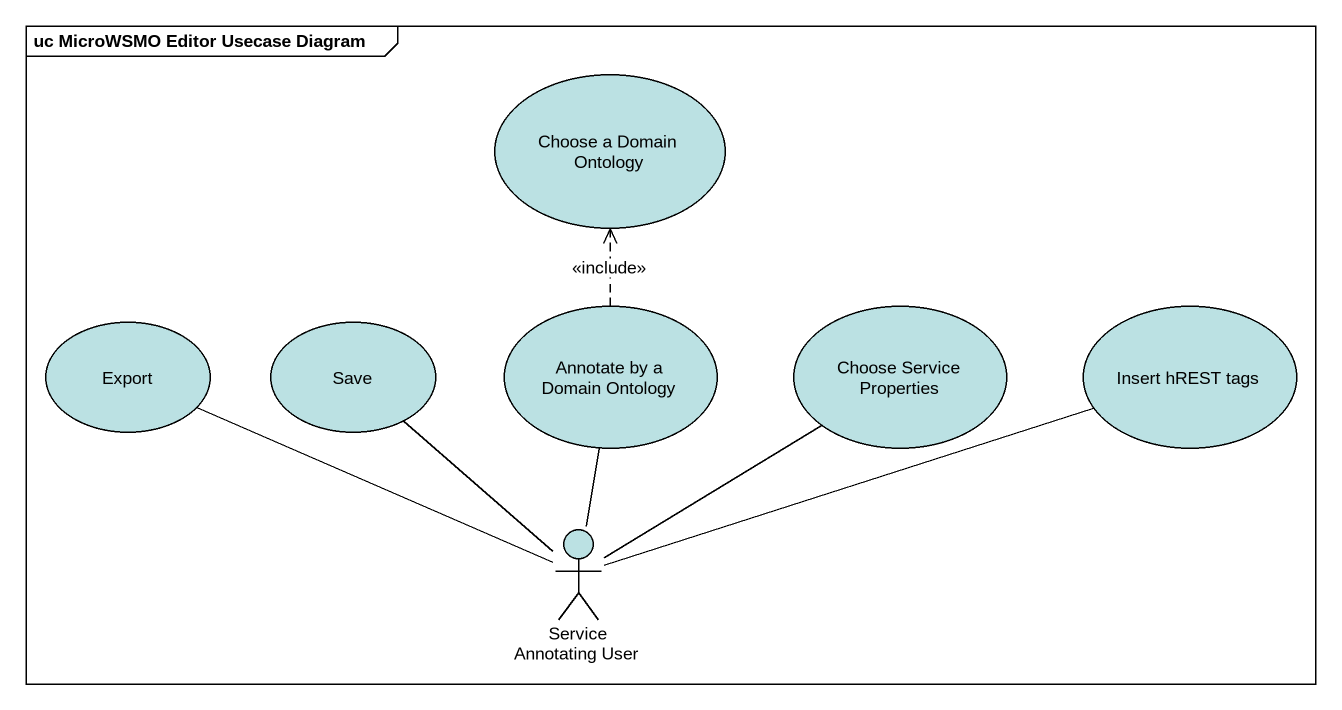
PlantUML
@startuml
mainframe uc MicroWSMO Editor Usecase Diagram
usecase "Choose a Domain Ontology" as Choose_a_Domain_Ontology #BBE1E3
usecase Export #BBE1E3
usecase Save #BBE1E3
usecase "Annotate by a Domain Ontology" as Annotate_by_a_Domain #BBE1E3
usecase "Choose Service Properties" as Choose_Service_Properties #BBE1E3
usecase "Insert hREST tags" as Insert_hREST_tags #BBE1E3
actor "Service Annotating User" as Service_Annotating_User #BBE1E3
Annotate_by_a_Domain .up.> Choose_a_Domain_Ontology : <<include>>
Service_Annotating_User -left- Export
Service_Annotating_User -up- Save
Service_Annotating_User -up- Annotate_by_a_Domain
Service_Annotating_User -up- Choose_Service_Properties
Service_Annotating_User -right- Insert_hREST_tags
@enduml
